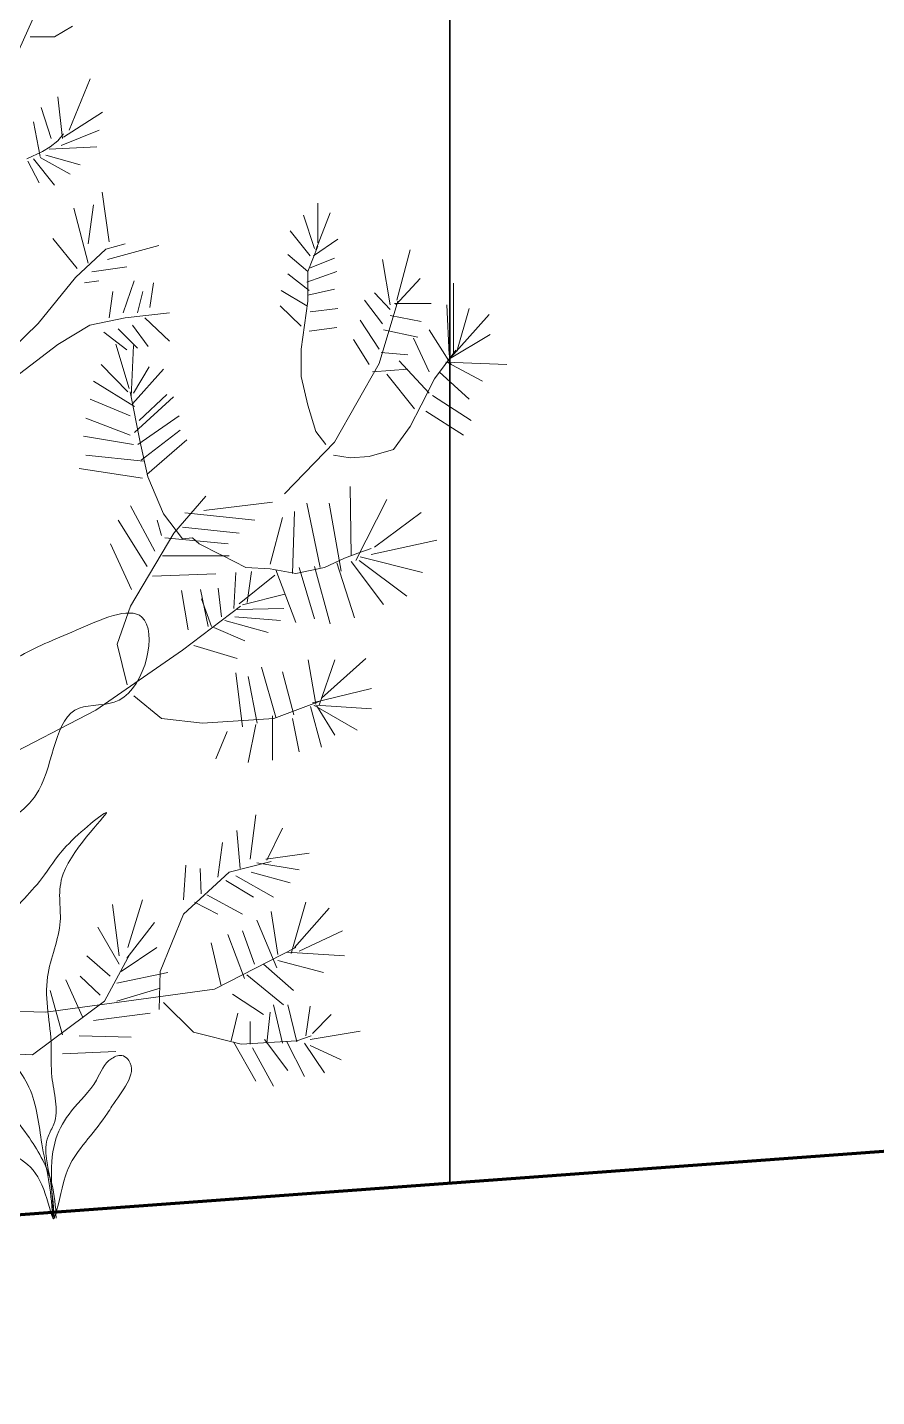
# Model space of a CAD drawing. Header units: millimetres. Extents: x 3779 to 7711, y 1445 to 3132.
# Drawn here: x 3969.7689 to 3970.0321, y 1451.9282 to 1452.3524 of the extents above; entities that cross this region are included whole.
import ezdxf

# ---------------------------------------------------------------- set-up
doc = ezdxf.new("R2010")
doc.units = ezdxf.units.MM
for name, color, linetype, lineweight in [('pluma 12', 30, 'Continuous', 120), ('pluma 3.5', 253, 'Continuous', 35), ('VEJETACION', 3, 'Continuous', 9)]:
    doc.layers.add(name, color=color, linetype=linetype, lineweight=lineweight)

# ---------------------------------------------------------------- blocks, each defined once
blk = doc.blocks.new('5')
for p, q in [((0.41283, 0.74746), (0.43219, 0.79064)), ((0.43936, 0.76365), (0.45083, 0.77059)), ((0.42358, 0.76365), (0.4286, 0.76365)), ((0.4286, 0.76365), (0.43936, 0.76365)), ((0.44869, 0.70351), (0.46232, 0.73667)), ((0.44439, 0.69812), (0.44151, 0.7251)), ((0.43721, 0.69812), (0.43076, 0.71816)), ((0.43004, 0.68655), (0.42574, 0.70891)), ((0.4451, 0.69889), (0.47021, 0.71507)), ((0.4451, 0.70119), (0.44151, 0.69657)), ((0.44367, 0.69349), (0.46805, 0.70351)), ((0.43148, 0.68963), (0.42143, 0.68501)), ((0.43649, 0.69271), (0.43148, 0.68963)), ((0.43577, 0.69118), (0.46662, 0.69271)), ((0.44151, 0.69657), (0.43649, 0.69271)), ((0.42214, 0.68347), (0.42932, 0.66957)), ((0.42574, 0.68501), (0.43936, 0.66804)), ((0.43004, 0.68578), (0.44941, 0.67498)), ((0.43361, 0.68732), (0.45586, 0.68115)), ((0.47461, 0.63133), (0.47005, 0.6634)), ((0.46094, 0.63022), (0.46441, 0.65529)), ((0.60938, 0.63087), (0.60938, 0.65631)), ((0.46094, 0.61769), (0.45183, 0.65308)), ((0.60722, 0.62701), (0.60005, 0.6486)), ((0.60794, 0.62624), (0.61726, 0.65014)), ((0.60435, 0.62238), (0.59144, 0.63857)), ((0.454, 0.61418), (0.43817, 0.63354)), ((0.47244, 0.62672), (0.48502, 0.63022)), ((0.47352, 0.6199), (0.5067, 0.62912)), ((0.60291, 0.61236), (0.60938, 0.62854)), ((0.6065, 0.62238), (0.62229, 0.63317)), ((0.45292, 0.60847), (0.47244, 0.62672)), ((0.60291, 0.61236), (0.59, 0.62315)), ((0.60435, 0.61468), (0.62013, 0.62084)), ((0.656, 0.59076), (0.65099, 0.62007)), ((0.6603, 0.59385), (0.66891, 0.62624)), ((0.46333, 0.61197), (0.4861, 0.61529)), ((0.60363, 0.60003), (0.59, 0.61082)), ((0.6022, 0.60542), (0.62157, 0.61236)), ((0.60291, 0.59309), (0.60291, 0.61236)), ((0.42885, 0.57879), (0.45292, 0.60847)), ((0.45856, 0.60497), (0.46788, 0.60626)), ((0.48371, 0.58561), (0.49065, 0.60626)), ((0.50085, 0.58911), (0.50323, 0.60497)), ((0.65959, 0.59076), (0.67537, 0.60774)), ((0.6969, 0.55915), (0.6969, 0.60465)), ((0.47461, 0.58229), (0.47699, 0.59925)), ((0.49282, 0.58561), (0.49629, 0.59925)), ((0.6022, 0.59), (0.58569, 0.60003)), ((0.59861, 0.56224), (0.60291, 0.59309)), ((0.60291, 0.59694), (0.62013, 0.60079)), ((0.65099, 0.57844), (0.6395, 0.59385)), ((0.656, 0.58768), (0.64596, 0.59848)), ((0.64882, 0.55299), (0.66102, 0.59309)), ((0.48502, 0.58229), (0.51343, 0.58561)), ((0.59861, 0.5769), (0.58498, 0.59)), ((0.60435, 0.58614), (0.62229, 0.58846)), ((0.656, 0.58384), (0.67609, 0.57998)), ((0.65887, 0.59154), (0.68254, 0.59154)), ((0.69402, 0.5584), (0.69258, 0.59076)), ((0.6933, 0.55453), (0.71984, 0.5846)), ((0.69905, 0.5607), (0.70693, 0.58846)), ((0.40043, 0.55132), (0.42885, 0.57879)), ((0.44142, 0.56515), (0.46203, 0.57768)), ((0.46203, 0.57768), (0.48502, 0.58229)), ((0.48046, 0.57529), (0.49282, 0.56275)), ((0.48957, 0.57768), (0.49976, 0.56386)), ((0.49759, 0.58229), (0.51343, 0.56736)), ((0.60363, 0.57381), (0.62157, 0.57613)), ((0.64882, 0.56224), (0.63664, 0.58075)), ((0.65169, 0.57457), (0.67393, 0.56996)), ((0.69546, 0.55222), (0.68111, 0.57457)), ((0.47114, 0.57307), (0.4861, 0.56165)), ((0.64237, 0.55222), (0.63233, 0.56841)), ((0.68111, 0.54759), (0.67107, 0.56918)), ((0.6933, 0.5553), (0.72056, 0.5715)), ((0.39805, 0.53197), (0.44142, 0.56515)), ((0.48741, 0.5368), (0.47881, 0.56533)), ((0.48886, 0.53141), (0.49029, 0.56456)), ((0.59861, 0.54451), (0.59861, 0.56224)), ((0.65027, 0.55993), (0.66749, 0.5584)), ((0.68469, 0.54297), (0.69832, 0.56147)), ((0.4867, 0.53449), (0.46949, 0.55222)), ((0.48957, 0.52678), (0.50965, 0.54914)), ((0.49029, 0.53372), (0.50033, 0.55068)), ((0.62013, 0.5021), (0.64882, 0.55299)), ((0.64452, 0.54759), (0.66749, 0.54914)), ((0.68111, 0.53372), (0.66174, 0.55453)), ((0.69187, 0.55376), (0.73133, 0.55222)), ((0.69258, 0.55376), (0.71554, 0.54143)), ((0.491, 0.52523), (0.46446, 0.54143)), ((0.60291, 0.52601), (0.59861, 0.54451)), ((0.67179, 0.5237), (0.65385, 0.54605)), ((0.67609, 0.52601), (0.68469, 0.54297)), ((0.68757, 0.54759), (0.70693, 0.52986)), ((0.4946, 0.5021), (0.48814, 0.53449)), ((0.491, 0.50827), (0.51612, 0.53141)), ((0.49388, 0.51599), (0.51181, 0.53294)), ((0.68326, 0.53218), (0.70837, 0.51599)), ((0.48814, 0.51907), (0.46231, 0.52986)), ((0.60794, 0.50905), (0.60291, 0.52601)), ((0.66891, 0.51213), (0.67609, 0.52601)), ((0.67896, 0.52215), (0.70335, 0.50673)), ((0.48814, 0.50673), (0.45944, 0.51752)), ((0.49316, 0.50057), (0.5197, 0.51907)), ((0.49029, 0.50057), (0.45801, 0.50596)), ((0.49531, 0.49054), (0.52042, 0.50981)), ((0.6144, 0.50057), (0.60794, 0.50905)), ((0.65816, 0.49748), (0.66891, 0.51213)), ((0.49961, 0.47975), (0.4946, 0.5021)), ((0.49889, 0.48129), (0.52473, 0.50365)), ((0.58779, 0.46867), (0.62013, 0.5021)), ((0.64237, 0.49285), (0.65816, 0.49748)), ((0.49674, 0.48977), (0.45944, 0.49363)), ((0.61941, 0.49363), (0.63017, 0.49208)), ((0.63017, 0.49208), (0.64237, 0.49285)), ((0.49602, 0.47897), (0.45514, 0.48514)), ((0.50965, 0.45585), (0.49961, 0.47975)), ((0.6309, 0.42886), (0.63017, 0.47358)), ((0.50406, 0.43178), (0.48828, 0.46109)), ((0.51625, 0.44335), (0.53706, 0.46724)), ((0.53562, 0.458), (0.5801, 0.4634)), ((0.61081, 0.42115), (0.6022, 0.46279)), ((0.62443, 0.41884), (0.61655, 0.46279)), ((0.63376, 0.42577), (0.65385, 0.4651)), ((0.49903, 0.42176), (0.48038, 0.45183)), ((0.50836, 0.44181), (0.5055, 0.45183)), ((0.52185, 0.43966), (0.50965, 0.45585)), ((0.52343, 0.45646), (0.56862, 0.45183)), ((0.57852, 0.42347), (0.58641, 0.45353)), ((0.59287, 0.41729), (0.59431, 0.45739)), ((0.64596, 0.43425), (0.67609, 0.45662)), ((0.48828, 0.39631), (0.51625, 0.44335)), ((0.52199, 0.4472), (0.55858, 0.44335)), ((0.48899, 0.40712), (0.47537, 0.43641)), ((0.51052, 0.44026), (0.55141, 0.43641)), ((0.52831, 0.44041), (0.52185, 0.43966)), ((0.53261, 0.43657), (0.52831, 0.44041)), ((0.54624, 0.42963), (0.53261, 0.43657)), ((0.6438, 0.43349), (0.63519, 0.4304)), ((0.6438, 0.42963), (0.68613, 0.43888)), ((0.50908, 0.4287), (0.55212, 0.4287)), ((0.54768, 0.42886), (0.54624, 0.42963)), ((0.56274, 0.42115), (0.54768, 0.42886)), ((0.62658, 0.42732), (0.61368, 0.42115)), ((0.62157, 0.42423), (0.63305, 0.38877)), ((0.63519, 0.4304), (0.62658, 0.42732)), ((0.6309, 0.42501), (0.65169, 0.39725)), ((0.63592, 0.42577), (0.66675, 0.40264)), ((0.63664, 0.4281), (0.67681, 0.41806)), ((0.50262, 0.4156), (0.54351, 0.41713)), ((0.55499, 0.39477), (0.55642, 0.41791)), ((0.55858, 0.39785), (0.58153, 0.41636)), ((0.57852, 0.42038), (0.56274, 0.42115)), ((0.56361, 0.39863), (0.56647, 0.41868)), ((0.59502, 0.41729), (0.57852, 0.42038)), ((0.58212, 0.41961), (0.59502, 0.38569)), ((0.61368, 0.42115), (0.59502, 0.41729)), ((0.59718, 0.42115), (0.60722, 0.38799)), ((0.60722, 0.42192), (0.61726, 0.38492)), ((0.5385, 0.38321), (0.53347, 0.40712)), ((0.54711, 0.38938), (0.54494, 0.40788)), ((0.52558, 0.3809), (0.52128, 0.40634)), ((0.54064, 0.38321), (0.53419, 0.40094)), ((0.56073, 0.39709), (0.58799, 0.40403)), ((0.47967, 0.37165), (0.48828, 0.39631)), ((0.52199, 0.36779), (0.5593, 0.39631)), ((0.55571, 0.38938), (0.58513, 0.38707)), ((0.55714, 0.39401), (0.58727, 0.39477)), ((0.54208, 0.38244), (0.56216, 0.37396)), ((0.54925, 0.38707), (0.57723, 0.37936)), ((0.48612, 0.34543), (0.47967, 0.37165)), ((0.46603, 0.32924), (0.52199, 0.36779)), ((0.52917, 0.37087), (0.55714, 0.36239)), ((0.61166, 0.33695), (0.64037, 0.36239)), ((0.58225, 0.32461), (0.57293, 0.35699)), ((0.59373, 0.32616), (0.58656, 0.35392)), ((0.60808, 0.33309), (0.60305, 0.36162)), ((0.61023, 0.33232), (0.62028, 0.36162)), ((0.56073, 0.31844), (0.55642, 0.35314)), ((0.57006, 0.32075), (0.56432, 0.35083)), ((0.49043, 0.33849), (0.50836, 0.32384)), ((0.60593, 0.33387), (0.64395, 0.34312)), ((0.38856, 0.28915), (0.46603, 0.32924)), ((0.58081, 0.32384), (0.61023, 0.33464)), ((0.60449, 0.33155), (0.61166, 0.30533)), ((0.60664, 0.33232), (0.63462, 0.31614)), ((0.60808, 0.33232), (0.64395, 0.33001)), ((0.60879, 0.33155), (0.62028, 0.31304)), ((0.50836, 0.32384), (0.5349, 0.32075)), ((0.5349, 0.32075), (0.58081, 0.32384)), ((0.56934, 0.31999), (0.56432, 0.29531)), ((0.5801, 0.32538), (0.5801, 0.29686)), ((0.59302, 0.32384), (0.59732, 0.30225)), ((0.55069, 0.31536), (0.54351, 0.29763)), ((0.56562, 0.23302), (0.5692, 0.26155)), ((0.55915, 0.22685), (0.55701, 0.25153)), ((0.57638, 0.23225), (0.58641, 0.25306)), ((0.5448, 0.22146), (0.54768, 0.24382)), ((0.55199, 0.22454), (0.57925, 0.23148)), ((0.56991, 0.23071), (0.59718, 0.22608)), ((0.57565, 0.23302), (0.60363, 0.23688)), ((0.52257, 0.20681), (0.52401, 0.22917)), ((0.52257, 0.19756), (0.55199, 0.22454)), ((0.53405, 0.21067), (0.53333, 0.22685)), ((0.55629, 0.22223), (0.58068, 0.20834)), ((0.56633, 0.22454), (0.59144, 0.21761)), ((0.54983, 0.21914), (0.56776, 0.20834)), ((0.48097, 0.17057), (0.47666, 0.20372)), ((0.4867, 0.17598), (0.49602, 0.20681)), ((0.52974, 0.20526), (0.5448, 0.19756)), ((0.53764, 0.2099), (0.56059, 0.19756)), ((0.59216, 0.17212), (0.60148, 0.20526)), ((0.50751, 0.16055), (0.52257, 0.19756)), ((0.58355, 0.17134), (0.57925, 0.1991)), ((0.59431, 0.17598), (0.61655, 0.20142)), ((0.48097, 0.16517), (0.46733, 0.18907)), ((0.48598, 0.16903), (0.50391, 0.19215)), ((0.56848, 0.16517), (0.56059, 0.18676)), ((0.58283, 0.16286), (0.56991, 0.1937)), ((0.59718, 0.17365), (0.62516, 0.18676)), ((0.54696, 0.1513), (0.5405, 0.17905)), ((0.56203, 0.15592), (0.55127, 0.18444)), ((0.47523, 0.15746), (0.46016, 0.17057)), ((0.47163, 0.14128), (0.48814, 0.17212)), ((0.4824, 0.16055), (0.50535, 0.17598)), ((0.54266, 0.14898), (0.59502, 0.17598)), ((0.58929, 0.17288), (0.62658, 0.17057)), ((0.47953, 0.15284), (0.51252, 0.15978)), ((0.50679, 0.13587), (0.50751, 0.16055)), ((0.57422, 0.16517), (0.59359, 0.14822)), ((0.58355, 0.16749), (0.61295, 0.15978)), ((0.4573, 0.13125), (0.44653, 0.15515)), ((0.46877, 0.14513), (0.45585, 0.15746)), ((0.56346, 0.15824), (0.58713, 0.13895)), ((0.43362, 0.13433), (0.54266, 0.14898)), ((0.44438, 0.11969), (0.43648, 0.14822)), ((0.47953, 0.14128), (0.50751, 0.14975)), ((0.55413, 0.14589), (0.57422, 0.13279)), ((0.34466, 0.13665), (0.43362, 0.13433)), ((0.42501, 0.10658), (0.47163, 0.14128)), ((0.46446, 0.12894), (0.50105, 0.13357)), ((0.50965, 0.1405), (0.52903, 0.12123)), ((0.55341, 0.11582), (0.55772, 0.13357)), ((0.57638, 0.11429), (0.57852, 0.13433)), ((0.58641, 0.11429), (0.58068, 0.13895)), ((0.59575, 0.11506), (0.59, 0.13895)), ((0.60148, 0.11891), (0.60435, 0.13819)), ((0.60579, 0.12046), (0.61798, 0.13279)), ((0.56562, 0.11352), (0.56562, 0.12817)), ((0.45514, 0.11891), (0.48886, 0.11814)), ((0.52903, 0.12123), (0.55988, 0.11352)), ((0.55485, 0.11506), (0.5692, 0.08962)), ((0.55988, 0.11352), (0.59575, 0.11582)), ((0.57494, 0.1166), (0.59, 0.09655)), ((0.58929, 0.11506), (0.60076, 0.0927)), ((0.59575, 0.11582), (0.60507, 0.11891)), ((0.60435, 0.1166), (0.63664, 0.122)), ((0.37766, 0.10889), (0.42501, 0.10658)), ((0.44438, 0.10735), (0.47881, 0.10889)), ((0.56705, 0.1112), (0.58068, 0.08654)), ((0.60076, 0.11429), (0.61368, 0.09501)), ((0.60435, 0.11274), (0.62443, 0.1035))]:
    blk.add_line(p, q)
blk = doc.blocks.new('KJKHJK')
at = {"layer": 'VEJETACION', "linetype": 'Continuous', "xscale": 0.599999999999909, "yscale": 0.599999999999909, "zscale": 0.599999999999909}
blk.add_blockref('5', (1136.25456, 439.16233), dxfattribs=at)

msp = doc.modelspace()

# ---------------------------------------------------------------- linework, layer by layer
at = {"layer": 'pluma 12'}
msp.add_line((3963.4998, 1451.52527), (3978.4998, 1452.62487), dxfattribs=at)
at = {"layer": 'pluma 3.5'}
msp.add_line((3969.8998, 1454.39987), (3969.8998, 1451.99443), dxfattribs=at)
at = {"layer": 'VEJETACION', "color": 84, "linetype": 'Continuous', "lineweight": 5, "ltscale": 0.1}
msp.add_spline([(3969.6523, 1451.97521), (3969.65349, 1451.98272), (3969.65708, 1452.00525), (3969.6673, 1452.02578), (3969.68637, 1452.04929), (3969.69599, 1452.05449), (3969.69402, 1452.06546), (3969.71511, 1452.09492), (3969.73406, 1452.12311), (3969.766, 1452.15729), (3969.78405, 1452.16568), (3969.80443, 1452.16975), (3969.79733, 1452.14402), (3969.78496, 1452.14154), (3969.77247, 1452.11609), (3969.73963, 1452.09461), (3969.72356, 1452.07221), (3969.70716, 1452.03978), (3969.69926, 1452.00828), (3969.67906, 1451.9899), (3969.66428, 1451.97968), (3969.65062, 1451.97529), (3969.6515, 1451.97609), (3969.65078, 1451.97864)], degree=3, dxfattribs=at)
msp.add_open_spline([(3969.77789, 1451.98356), (3969.77768, 1451.98717), (3969.77694, 1451.99603), (3969.76953, 1452.00955), (3969.75991, 1452.02085), (3969.75008, 1452.02365), (3969.74592, 1452.02361), (3969.74225, 1452.0218), (3969.74781, 1452.01514), (3969.75509, 1452.01417), (3969.7601, 1452.00547), (3969.76894, 1452.00118), (3969.77411, 1451.99424), (3969.77786, 1451.97781), (3969.77504, 1452.00289), (3969.77944, 1452.01447), (3969.79032, 1452.0247), (3969.79307, 1452.03261), (3969.79838, 1452.03452), (3969.80396, 1452.02904), (3969.79714, 1452.02166), (3969.79101, 1452.01142), (3969.78271, 1452.0031), (3969.77992, 1451.99413), (3969.77685, 1451.98023), (3969.77634, 1451.99341), (3969.77312, 1452.00484), (3969.77142, 1452.02471), (3969.75451, 1452.04204), (3969.75512, 1452.07127), (3969.77308, 1452.08694), (3969.77984, 1452.09918), (3969.80257, 1452.11688), (3969.7759, 1452.09195), (3969.78106, 1452.07469), (3969.77263, 1452.05709), (3969.77694, 1452.04074), (3969.77586, 1452.02572), (3969.77945, 1452.01561), (3969.77454, 1452.00816), (3969.77455, 1452.00241), (3969.77643, 1451.99417), (3969.77697, 1451.98797), (3969.77732, 1451.98352)], degree=3, knots=[0.0018787, 0.0018787, 0.0018787, 0.0018787, 0.0126042, 0.0283908, 0.0473512, 0.0551559, 0.0577811, 0.0601289, 0.0652974, 0.0754898, 0.0833623, 0.0930411, 0.1033918, 0.1125559, 0.124636, 0.1465632, 0.1588164, 0.1670148, 0.1707275, 0.1729543, 0.1879815, 0.1906057, 0.2099613, 0.2179544, 0.2276022, 0.2297011, 0.2507489, 0.2687815, 0.2854514, 0.3213213, 0.3402531, 0.3528934, 0.3690643, 0.3921814, 0.407023, 0.4246157, 0.4461357, 0.4555953, 0.4702969, 0.474528, 0.4814296, 0.4867031, 0.5000323, 0.5000323, 0.5000323, 0.5000323], dxfattribs=at)

# ---------------------------------------------------------------- block references
at = {"layer": 'VEJETACION', "linetype": 'Continuous', "xscale": 0.8, "yscale": 0.8, "zscale": 0.8}
msp.add_blockref('KJKHJK', (3060.56283, 1100.65306), dxfattribs=at)

doc.saveas('drawing.dxf')
